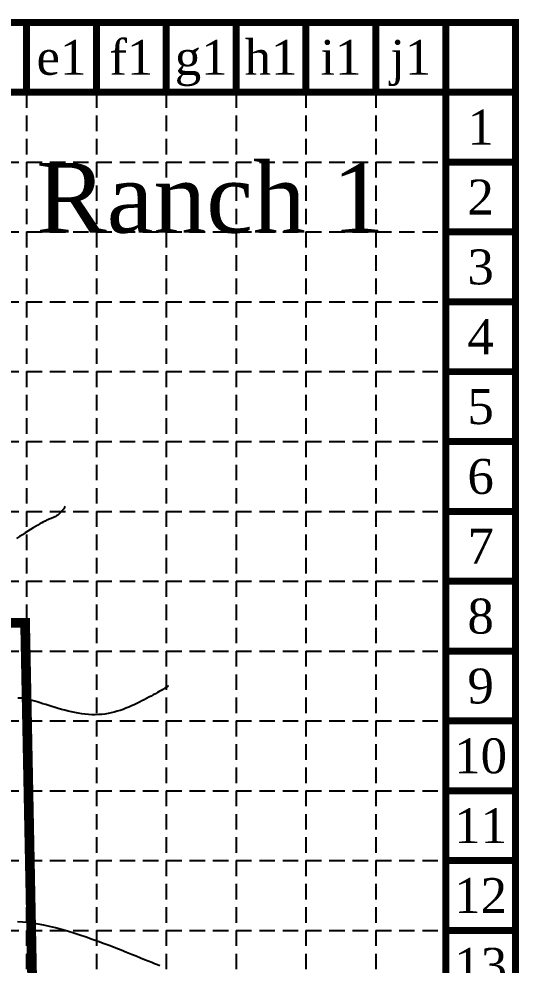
# Model space of a CAD drawing. Header units: inches. Extents: x -2116 to 192, y -2317 to -873.
# Drawn here: x -65.8 to 191.9, y -1360.6 to -873 of the extents above; entities that cross this region are included whole.
import ezdxf
from ezdxf.enums import TextEntityAlignment as Align

# ---------------------------------------------------------------- set-up
doc = ezdxf.new("R2010")
doc.units = ezdxf.units.IN
doc.header["$LTSCALE"] = 40
doc.header["$MEASUREMENT"] = 0
doc.linetypes.add('DASHED', pattern=[0.75, 0.5, -0.25])
for name, color, linetype in [('BASE', 7, 'Continuous'), ('grid', 9, 'Continuous'), ('limitsofdisturb', 1, 'DASHED'), ('TOPO100_CON', 9, 'Continuous'), ('TOPO100_ICON', 9, 'Continuous')]:
    doc.layers.add(name, color=color, linetype=linetype)
doc.styles.get("Standard").update_dxf_attribs({"font": 'TIMES.TTF', "height": 25})

msp = doc.modelspace()

# ---------------------------------------------------------------- linework, layer by layer
at = {"layer": 'BASE', "color": 9}
msp.add_line((154.13, -910.78), (154.13, -2278.78), dxfattribs=at)
at = {"layer": 'BASE', "const_width": 3.6}
for points in [[(-2113.87, -2314.78), (190.13, -2314.78), (190.13, -874.78), (-2113.87, -874.78)], [(-2077.87, -2278.78), (154.13, -2278.78), (154.13, -910.78), (-2077.87, -910.78)]]:
    msp.add_lwpolyline(points, close=True, dxfattribs=at)
for points in [[(-61.87, -910.78), (-61.87, -874.78)], [(-25.87, -910.78), (-25.87, -874.78)], [(10.13, -910.78), (10.13, -874.78)], [(46.13, -910.78), (46.13, -874.78)], [(82.13, -910.78), (82.13, -874.78)], [(118.13, -910.78), (118.13, -874.78)], [(154.13, -910.78), (154.13, -874.78)], [(190.13, -910.78), (190.13, -874.78)], [(190.13, -910.78), (154.13, -910.78)], [(190.13, -946.78), (154.13, -946.78)], [(190.13, -982.78), (154.13, -982.78)], [(190.13, -1018.78), (154.13, -1018.78)], [(190.13, -1054.78), (154.13, -1054.78)], [(190.13, -1090.78), (154.13, -1090.78)], [(190.13, -1126.78), (154.13, -1126.78)], [(190.13, -1162.78), (154.13, -1162.78)], [(190.13, -1198.78), (154.13, -1198.78)], [(190.13, -1234.78), (154.13, -1234.78)], [(190.13, -1270.78), (154.13, -1270.78)], [(190.13, -1306.78), (154.13, -1306.78)], [(190.13, -1342.78), (154.13, -1342.78)]]:
    msp.add_lwpolyline(points, dxfattribs=at)
at = {"layer": 'grid', "color": 8, "linetype": 'DASHED', "ltscale": 0.4}
for p, q in [((-61.87, -910.78), (-61.87, -2278.78)), ((-25.87, -910.78), (-25.87, -2278.78)), ((10.13, -910.78), (10.13, -2278.78)), ((46.13, -910.78), (46.13, -2278.78)), ((82.13, -910.78), (82.13, -2242.78)), ((118.13, -910.78), (118.13, -2242.78)), ((-1573.87, -946.78), (154.13, -946.78)), ((-1573.87, -982.78), (154.13, -982.78)), ((-1573.87, -1018.78), (154.13, -1018.78)), ((-1573.87, -1054.78), (154.13, -1054.78)), ((-2077.87, -1090.78), (154.13, -1090.78)), ((-2077.87, -1126.78), (154.13, -1126.78)), ((-2077.87, -1162.78), (154.13, -1162.78)), ((-2077.87, -1198.78), (154.13, -1198.78)), ((-2077.87, -1234.78), (154.13, -1234.78)), ((-2077.87, -1270.78), (154.13, -1270.78)), ((-2077.87, -1306.78), (154.13, -1306.78)), ((-2077.87, -1342.78), (154.13, -1342.78))]:
    msp.add_line(p, q, dxfattribs=at)
at = {"layer": 'limitsofdisturb', "color": 1, "const_width": 5}
msp.add_lwpolyline([(-1844.62, -1990.78), (-1844.62, -1280.09), (-1844.62, -1280.09), (-1844.26, -1173.04), (-752.01, -1172.92), (-752.01, -1001.61), (-658.88, -981.43), (-594.33, -1184.26), (-62.6, -1184.26), (-45.48, -2050.54), (-1679.47, -2050.54)], dxfattribs=at)
at = {"layer": 'TOPO100_CON', "color": 35, "linetype": 'Continuous'}
for points in [[(11.3, -1216.8), (11.08, -1216.94), (10.22, -1217.46), (9.34, -1217.98), (8.43, -1218.51), (7.49, -1219.05), (6.52, -1219.6), (5.53, -1220.16), (4.5, -1220.74), (3.43, -1221.33), (2.33, -1221.94), (1.19, -1222.56), (0.01, -1223.2), (-1.2, -1223.86), (-2.45, -1224.51), (-3.73, -1225.17), (-5.05, -1225.82), (-6.4, -1226.46), (-7.78, -1227.09), (-9.19, -1227.69), (-10.63, -1228.27), (-12.11, -1228.82), (-13.61, -1229.34), (-15.13, -1229.82), (-16.69, -1230.25), (-18.27, -1230.63), (-19.87, -1230.96), (-21.5, -1231.22), (-23.15, -1231.43), (-24.82, -1231.56), (-26.51, -1231.62), (-28.23, -1231.6), (-29.96, -1231.51), (-31.7, -1231.34), (-33.44, -1231.12), (-35.19, -1230.85), (-36.94, -1230.52), (-38.69, -1230.15), (-40.42, -1229.75), (-42.15, -1229.31), (-43.85, -1228.85), (-45.53, -1228.37), (-47.18, -1227.88), (-48.81, -1227.38), (-50.4, -1226.88), (-51.95, -1226.38), (-53.45, -1225.9), (-54.91, -1225.44), (-56.32, -1225), (-57.67, -1224.58), (-58.96, -1224.21), (-60.18, -1223.88), (-61.35, -1223.59), (-62.45, -1223.36), (-63.51, -1223.18), (-64.5, -1223.05), (-65.45, -1223), (-66.36, -1223.01)], [(6.76, -1361), (5.53, -1360.51), (4.15, -1359.95), (2.61, -1359.32), (0.89, -1358.62), (-1.01, -1357.84), (-3.1, -1356.99), (-5.36, -1356.07), (-7.79, -1355.09), (-10.37, -1354.06), (-13.07, -1352.99), (-15.89, -1351.89), (-18.81, -1350.77), (-21.82, -1349.64), (-24.89, -1348.51), (-28.01, -1347.39), (-31.17, -1346.29), (-34.36, -1345.23), (-37.54, -1344.2), (-40.72, -1343.22), (-43.88, -1342.31), (-46.99, -1341.46), (-50.05, -1340.7), (-53.04, -1340.03), (-55.93, -1339.45), (-58.73, -1338.99), (-61.41, -1338.65), (-63.98, -1338.42), (-66.44, -1338.3)]]:
    msp.add_lwpolyline(points, dxfattribs=at)
at = {"layer": 'TOPO100_ICON', "color": 35, "linetype": 'Continuous'}
msp.add_lwpolyline([(-41.94, -1124.35), (-42.23, -1124.75), (-42.72, -1125.4), (-43.2, -1126), (-43.67, -1126.57), (-44.13, -1127.09), (-44.57, -1127.57), (-44.98, -1127.98), (-45.36, -1128.35), (-45.71, -1128.66), (-46.04, -1128.92), (-46.36, -1129.15), (-46.68, -1129.34), (-46.99, -1129.52), (-47.31, -1129.67), (-47.64, -1129.81), (-47.99, -1129.95), (-48.37, -1130.09), (-48.78, -1130.24), (-49.23, -1130.41), (-49.72, -1130.61), (-50.26, -1130.83), (-50.86, -1131.09), (-51.53, -1131.39), (-52.27, -1131.75), (-53.08, -1132.16), (-53.98, -1132.64), (-54.96, -1133.19), (-56.04, -1133.82), (-57.21, -1134.52), (-58.46, -1135.28), (-59.77, -1136.1), (-61.14, -1136.97), (-62.57, -1137.89), (-64.03, -1138.84), (-65.52, -1139.82), (-67.04, -1140.82)], dxfattribs=at)

# ---------------------------------------------------------------- texts
at = {"layer": 'BASE'}
for s, p in [('f1', (-7.87, -892.78)), ('e1', (-43.87, -892.78)), ('g1', (28.13, -892.78)), ('h1', (64.13, -892.78)), ('i1', (100.13, -892.78)), ('j1', (136.13, -892.78)), ('1', (172.13, -928.78)), ('2', (172.13, -964.78)), ('3', (172.13, -1000.78)), ('4', (172.13, -1036.78)), ('5', (172.13, -1072.78)), ('6', (172.13, -1108.78)), ('7', (172.13, -1144.78)), ('8', (172.13, -1180.78)), ('9', (172.13, -1216.78)), ('10', (172.13, -1252.78)), ('11', (172.13, -1288.78)), ('12', (172.13, -1324.78)), ('13', (172.13, -1360.78))]:
    msp.add_text(s, height=18, dxfattribs=at).set_placement(p, align=Align.MIDDLE_CENTER)
at = {"layer": 'BASE', "color": 7}
msp.add_text('Cedar Creek Ranch 1', height=35.9605, dxfattribs=at).set_placement((-110.29, -983.13), align=Align.CENTER)

doc.saveas('drawing.dxf')
